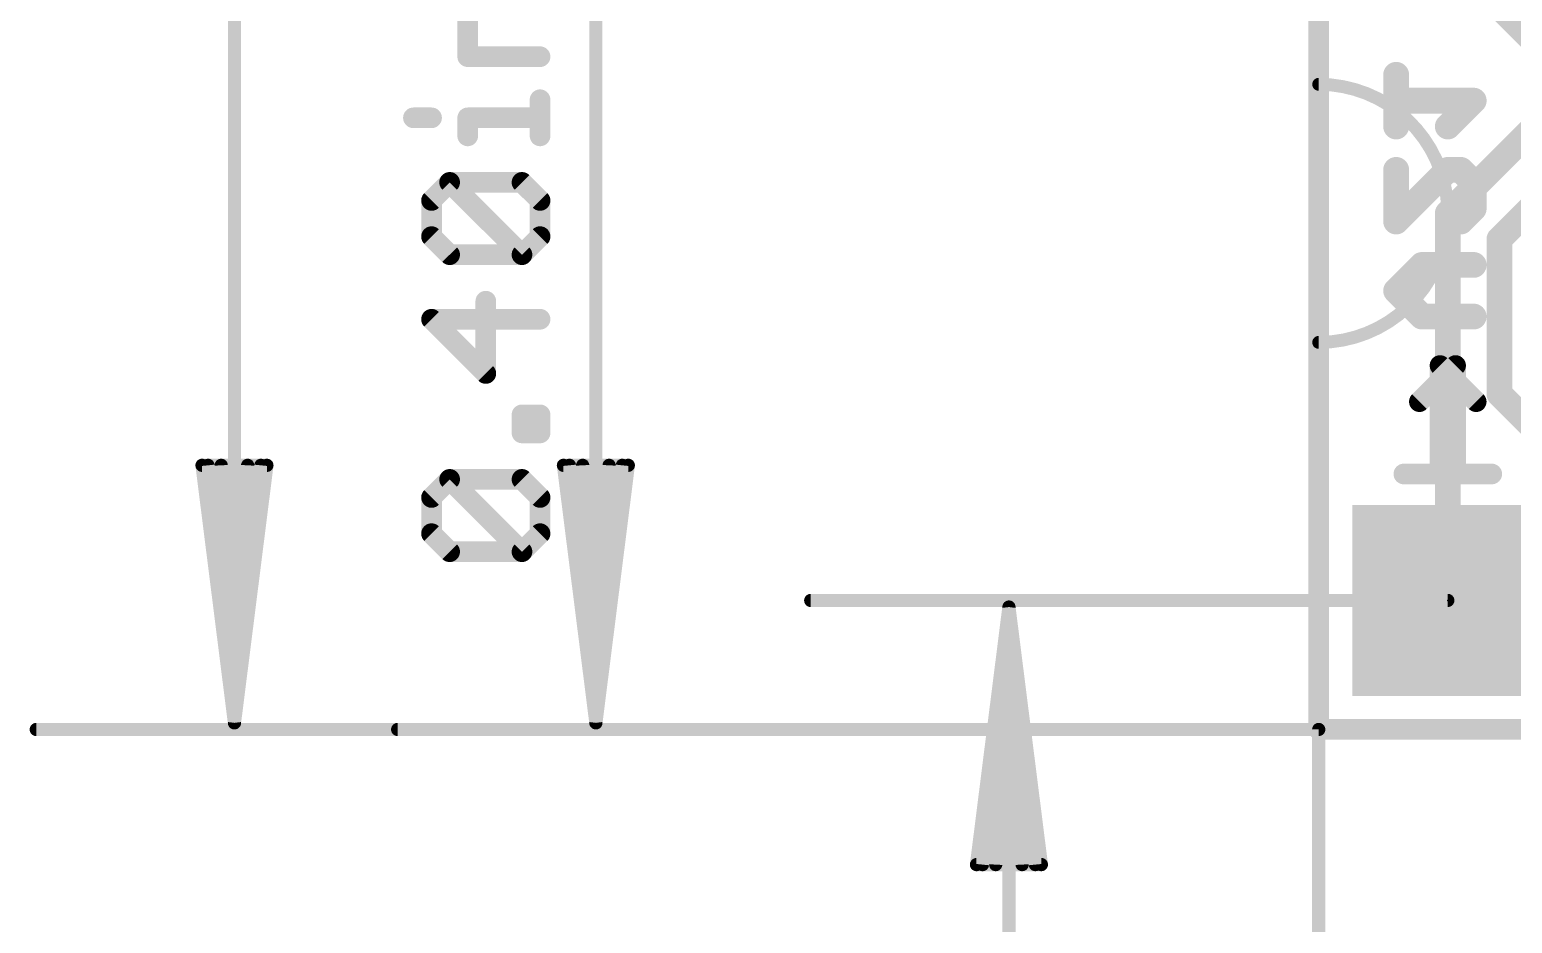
# Model space of a CAD drawing. Extents: x -40 to 67, y -21 to 32.
# Drawn here: x -12.68 to 1.91, y -1.91 to 6.89 of the extents above; entities that cross this region are included whole.
import ezdxf

# ---------------------------------------------------------------- set-up
doc = ezdxf.new("R2010")
doc.units = 0
for name, color, linetype in [('1', 12, 'CONTINUOUS'), ('16', 132, 'CONTINUOUS'), ('17', 110, 'CONTINUOUS'), ('20', 53, 'CONTINUOUS'), ('21', 41, 'CONTINUOUS'), ('22', 40, 'CONTINUOUS'), ('23', 53, 'CONTINUOUS'), ('47', 253, 'CONTINUOUS'), ('51', 53, 'CONTINUOUS')]:
    doc.layers.add(name, color=color, linetype=linetype)

# ---------------------------------------------------------------- blocks, each defined once
blk = doc.blocks.new('RECT')
blk.add_solid([(-0.5, -0.5), (0.5, -0.5), (-0.5, 0.5), (0.5, 0.5)])
blk = doc.blocks.new('SQUAREP')
blk.add_solid([(-0.5, -0.5), (0.5, -0.5), (-0.5, 0.5), (0.5, 0.5)])

msp = doc.modelspace()

# ---------------------------------------------------------------- linework, layer by layer
at = {"layer": '1', "const_width": 0.254}
for points in [[(3.4925, 7.3025), (1.27, 5.08)], [(3.6195, 6.6675), (1.778, 4.826)], [(1.27, 5.08), (1.27, 1.27)], [(1.778, 4.826), (1.778, 3.302)], [(1.778, 3.302), (3.81, 1.27)]]:
    msp.add_lwpolyline(points, dxfattribs=at)
at = {"layer": '1', "const_width": 0.127}
for points in [[(1.3335, 5.08, 1), (1.2065, 5.08)], [(1.2251, 5.1249, 1), (1.3149, 5.0351)], [(1.8415, 4.826, 1), (1.7145, 4.826)], [(1.7331, 4.8709, 1), (1.8229, 4.7811)], [(1.8229, 3.3469, 1), (1.7331, 3.2571)], [(1.7145, 3.302, 1), (1.8415, 3.302)], [(1.2065, 1.27, 1), (1.3335, 1.27)]]:
    msp.add_lwpolyline(points, format="xyb", dxfattribs=at)
at = {"layer": '16', "const_width": 0.254}
for points in [[(2.794, 6.096), (1.27, 7.62)], [(0.762, 5.935), (0.762, 6.4435)], [(1.5247, 6.1893), (0.762, 6.1893)], [(1.2704, 5.935), (1.5247, 6.1893)], [(0.762, 5.508), (0.762, 4.9995)], [(0.762, 4.9995), (1.2704, 5.508)], [(1.2704, 5.508), (1.3975, 5.508)], [(1.3975, 5.508), (1.5247, 5.3808)], [(1.5247, 5.3808), (1.5247, 5.1266)], [(1.5247, 5.1266), (1.3975, 4.9995)], [(0.762, 4.3182), (1.0162, 4.5724)], [(1.0162, 4.5724), (1.5247, 4.5724)], [(1.0162, 4.064), (0.762, 4.3182)], [(1.5247, 4.064), (1.0162, 4.064)]]:
    msp.add_lwpolyline(points, dxfattribs=at)
at = {"layer": '16', "const_width": 0.127}
for points in [[(0.8255, 6.4435, 1), (0.6985, 6.4435)], [(0.762, 6.2528, 1), (0.762, 6.1258)], [(1.5696, 6.1444, 1), (1.4797, 6.2342)], [(1.5247, 6.1258, 1), (1.5247, 6.2528)], [(0.6985, 5.935, 1), (0.8255, 5.935)], [(1.2255, 5.9799, 1), (1.3153, 5.8901)], [(0.8255, 5.508, 1), (0.6985, 5.508)], [(1.2704, 5.5715, 1), (1.2704, 5.4445)], [(1.3153, 5.4631, 1), (1.2255, 5.5529)], [(1.4424, 5.5529, 1), (1.3526, 5.4631)], [(1.3975, 5.4445, 1), (1.3975, 5.5715)], [(1.5882, 5.3808, 1), (1.4611, 5.3808)], [(1.4797, 5.3359, 1), (1.5696, 5.4257)], [(1.5696, 5.0817, 1), (1.4797, 5.1715)], [(0.7171, 5.0444, 1), (0.8069, 4.9546)], [(1.3526, 5.0444, 1), (1.4424, 4.9546)], [(1.4611, 5.1266, 1), (1.5882, 5.1266)], [(0.6985, 4.9995, 1), (0.8255, 4.9995)], [(1.0162, 4.6359, 1), (1.0162, 4.5089)], [(1.0611, 4.5275, 1), (0.9713, 4.6173)], [(1.5247, 4.5089, 1), (1.5247, 4.6359)], [(0.8069, 4.3631, 1), (0.7171, 4.2733)], [(0.7171, 4.3631, 1), (0.8069, 4.2733)], [(1.0162, 4.1275, 1), (1.0162, 4.0005)], [(0.9713, 4.0191, 1), (1.0611, 4.1089)], [(1.5247, 4.0005, 1), (1.5247, 4.1275)]]:
    msp.add_lwpolyline(points, format="xyb", dxfattribs=at)
at = {"layer": '20', "const_width": 0.2032}
for points in [[(0, 10.16), (0, 0)], [(0, 0), (20.32, 0)]]:
    msp.add_lwpolyline(points, dxfattribs=at)
at = {"layer": '20', "const_width": 0.1016}
for points in [[(0, 0.0508, 1), (0, -0.0508)], [(-0.0508, 0, 1), (0.0508, 0)]]:
    msp.add_lwpolyline(points, format="xyb", dxfattribs=at)
at = {"layer": '21'}
for points, const_width in [([(0, 3.81, 1), (0, 6.35)], 0.127), ([(0, 6.3818, 1), (0, 6.3183)], 0.0635), ([(0, 3.8418, 1), (0, 3.7782)], 0.0635), ([(1.3973, 3.5823, 1), (1.2957, 3.5823)], 0.1016), ([(1.3824, 3.5464, 1), (1.3106, 3.6182)], 0.1016), ([(0.9547, 3.2623, 1), (1.0265, 3.1905)], 0.1016), ([(0.9906, 2.5654, 1), (0.9906, 2.4638)], 0.1016), ([(1.2957, 2.5146, 1), (1.3973, 2.5146)], 0.1016), ([(1.7024, 2.4638, 1), (1.7024, 2.5654)], 0.1016)]:
    msp.add_lwpolyline(points, format="xyb", dxfattribs=dict(at, const_width=const_width))
at = {"layer": '21', "const_width": 0.2032}
for points in [[(0.9906, 3.2264), (1.3465, 3.5823)], [(1.3465, 3.5823), (1.3465, 2.5146)], [(0.9906, 2.5146), (1.7024, 2.5146)]]:
    msp.add_lwpolyline(points, dxfattribs=at)
at = {"layer": '22'}
for points, const_width in [([(0, 3.81, 1), (0, 6.35)], 0.127), ([(0, 6.3818, 1), (0, 6.3183)], 0.0635), ([(0, 3.8418, 1), (0, 3.7782)], 0.0635), ([(1.2294, 3.6182, 1), (1.1576, 3.5464)], 0.1016), ([(1.2443, 3.5823, 1), (1.1427, 3.5823)], 0.1016), ([(1.5135, 3.1905, 1), (1.5853, 3.2623)], 0.1016), ([(0.8376, 2.5654, 1), (0.8376, 2.4638)], 0.1016), ([(1.1427, 2.5146, 1), (1.2443, 2.5146)], 0.1016), ([(1.5494, 2.4638, 1), (1.5494, 2.5654)], 0.1016)]:
    msp.add_lwpolyline(points, format="xyb", dxfattribs=dict(at, const_width=const_width))
at = {"layer": '22', "const_width": 0.2032}
for points in [[(1.5494, 3.2264), (1.1935, 3.5823)], [(1.1935, 3.5823), (1.1935, 2.5146)], [(1.5494, 2.5146), (0.8376, 2.5146)]]:
    msp.add_lwpolyline(points, dxfattribs=at)
at = {"layer": '23'}
msp.add_point((1.27, 1.27), dxfattribs=at)
at = {"layer": '47'}
for points, const_width in [([(-10.668, 0.065), (-10.668, 20.763)], 0.13), ([(-7.112, 0.065), (-7.112, 10.095)], 0.13), ([(-8.3729, 6.6221), (-8.3729, 7.1559)], 0.2032), ([(-7.6611, 6.6221), (-8.3729, 6.6221)], 0.2032), ([(-7.6611, 5.8425), (-7.6611, 6.1984)], 0.2032), ([(-8.9068, 6.0204), (-8.7288, 6.0204)], 0.2032), ([(-8.3729, 5.8425), (-8.3729, 6.0204)], 0.2032), ([(-8.3729, 6.0204), (-7.6611, 6.0204)], 0.2032), ([(-8.7288, 5.2069), (-8.5509, 5.3849)], 0.2032), ([(-8.5509, 5.3849), (-7.8391, 5.3849)], 0.2032), ([(-7.8391, 4.6731), (-8.5509, 5.3849)], 0.2032), ([(-7.8391, 5.3849), (-7.6611, 5.2069)], 0.2032), ([(-8.7288, 4.851), (-8.7288, 5.2069)], 0.2032), ([(-7.6611, 5.2069), (-7.6611, 4.851)], 0.2032), ([(-8.5509, 4.6731), (-8.7288, 4.851)], 0.2032), ([(-7.6611, 4.851), (-7.8391, 4.6731)], 0.2032), ([(-7.8391, 4.6731), (-8.5509, 4.6731)], 0.2032), ([(-8.195, 3.5037), (-8.195, 4.2155)], 0.2032), ([(-7.6611, 4.0376), (-8.7288, 4.0376)], 0.2032), ([(-8.7288, 4.0376), (-8.195, 3.5037)], 0.2032), ([(-7.8391, 2.919), (-7.8391, 3.097)], 0.2032), ([(-7.8391, 3.097), (-7.6611, 3.097)], 0.2032), ([(-7.6611, 3.097), (-7.6611, 2.919)], 0.2032), ([(-7.6611, 2.919), (-7.8391, 2.919)], 0.2032), ([(-10.668, 0.065), (-10.9872, 2.6)], 0.13), ([(-10.9872, 2.6), (-10.3488, 2.6)], 0.13), ([(-10.668, 0.065), (-10.928, 2.6)], 0.13), ([(-10.668, 0.065), (-10.798, 2.6)], 0.13), ([(-10.3488, 2.6), (-10.668, 0.065)], 0.13), ([(-10.538, 2.6), (-10.668, 0.065)], 0.13), ([(-10.408, 2.6), (-10.668, 0.065)], 0.13), ([(-7.112, 0.065), (-7.4312, 2.6)], 0.13), ([(-7.4312, 2.6), (-6.7928, 2.6)], 0.13), ([(-7.112, 0.065), (-7.372, 2.6)], 0.13), ([(-7.112, 0.065), (-7.242, 2.6)], 0.13), ([(-6.7928, 2.6), (-7.112, 0.065)], 0.13), ([(-6.982, 2.6), (-7.112, 0.065)], 0.13), ([(-6.852, 2.6), (-7.112, 0.065)], 0.13), ([(-8.7288, 2.2835), (-8.5509, 2.4614)], 0.2032), ([(-8.5509, 2.4614), (-7.8391, 2.4614)], 0.2032), ([(-7.8391, 1.7496), (-8.5509, 2.4614)], 0.2032), ([(-7.8391, 2.4614), (-7.6611, 2.2835)], 0.2032), ([(-8.7288, 1.9276), (-8.7288, 2.2835)], 0.2032), ([(-7.6611, 2.2835), (-7.6611, 1.9276)], 0.2032), ([(-8.5509, 1.7496), (-8.7288, 1.9276)], 0.2032), ([(-7.6611, 1.9276), (-7.8391, 1.7496)], 0.2032), ([(-7.8391, 1.7496), (-8.5509, 1.7496)], 0.2032), ([(1.27, 1.27), (-4.998, 1.27)], 0.13), ([(-3.048, 1.205), (-3.3672, -1.33)], 0.13), ([(-3.048, 1.205), (-3.308, -1.33)], 0.13), ([(-3.048, 1.205), (-3.178, -1.33)], 0.13), ([(-3.048, 1.205), (-3.048, -3.93)], 0.13), ([(-2.7288, -1.33), (-3.048, 1.205)], 0.13), ([(-2.918, -1.33), (-3.048, 1.205)], 0.13), ([(-2.788, -1.33), (-3.048, 1.205)], 0.13), ([(0, 0), (-12.618, 0)], 0.13), ([(0, 0), (-9.062, 0)], 0.13), ([(0, 0), (0, -6.268)], 0.13), ([(-3.3672, -1.33), (-2.7288, -1.33)], 0.13)]:
    msp.add_lwpolyline(points, dxfattribs=dict(at, const_width=const_width))
for points, const_width in [([(-8.3729, 6.6729, 1), (-8.3729, 6.5713)], 0.1016), ([(-7.6611, 6.5713, 1), (-7.6611, 6.6729)], 0.1016), ([(-8.4237, 6.6221, 1), (-8.3221, 6.6221)], 0.1016), ([(-7.6103, 6.1984, 1), (-7.7119, 6.1984)], 0.1016), ([(-8.9068, 6.0712, 1), (-8.9068, 5.9696)], 0.1016), ([(-8.7288, 5.9696, 1), (-8.7288, 6.0712)], 0.1016), ([(-8.3221, 6.0204, 1), (-8.4237, 6.0204)], 0.1016), ([(-8.3729, 6.0712, 1), (-8.3729, 5.9696)], 0.1016), ([(-7.6611, 5.9696, 1), (-7.6611, 6.0712)], 0.1016), ([(-8.4237, 5.8425, 1), (-8.3221, 5.8425)], 0.1016), ([(-7.7119, 5.8425, 1), (-7.6103, 5.8425)], 0.1016), ([(-8.5509, 5.4357, 1), (-8.5509, 5.3341)], 0.1016), ([(-8.5149, 5.4208, 1), (-8.5868, 5.349)], 0.1016), ([(-8.5149, 5.349, 1), (-8.5868, 5.4208)], 0.1016), ([(-7.8031, 5.4208, 1), (-7.875, 5.349)], 0.1016), ([(-7.8391, 5.3341, 1), (-7.8391, 5.4357)], 0.1016), ([(-8.678, 5.2069, 1), (-8.7796, 5.2069)], 0.1016), ([(-8.7647, 5.2429, 1), (-8.6929, 5.171)], 0.1016), ([(-7.6103, 5.2069, 1), (-7.7119, 5.2069)], 0.1016), ([(-7.697, 5.171, 1), (-7.6252, 5.2429)], 0.1016), ([(-8.6929, 4.887, 1), (-8.7647, 4.8151)], 0.1016), ([(-8.7796, 4.851, 1), (-8.678, 4.851)], 0.1016), ([(-7.7119, 4.851, 1), (-7.6103, 4.851)], 0.1016), ([(-7.6252, 4.8151, 1), (-7.697, 4.887)], 0.1016), ([(-8.5509, 4.7239, 1), (-8.5509, 4.6223)], 0.1016), ([(-8.5868, 4.6372, 1), (-8.5149, 4.709)], 0.1016), ([(-7.875, 4.709, 1), (-7.8031, 4.6372)], 0.1016), ([(-7.875, 4.6372, 1), (-7.8031, 4.709)], 0.1016), ([(-7.8391, 4.6223, 1), (-7.8391, 4.7239)], 0.1016), ([(-8.1442, 4.2155, 1), (-8.2458, 4.2155)], 0.1016), ([(-8.7288, 4.0884, 1), (-8.7288, 3.9868)], 0.1016), ([(-8.6929, 4.0735, 1), (-8.7647, 4.0016)], 0.1016), ([(-7.6611, 3.9868, 1), (-7.6611, 4.0884)], 0.1016), ([(-8.2458, 3.5037, 1), (-8.1442, 3.5037)], 0.1016), ([(-8.2309, 3.4678, 1), (-8.159, 3.5396)], 0.1016), ([(-7.8391, 3.1478, 1), (-7.8391, 3.0461)], 0.1016), ([(-7.7883, 3.097, 1), (-7.8899, 3.097)], 0.1016), ([(-7.6103, 3.097, 1), (-7.7119, 3.097)], 0.1016), ([(-7.6611, 3.0461, 1), (-7.6611, 3.1478)], 0.1016), ([(-7.8391, 2.9698, 1), (-7.8391, 2.8682)], 0.1016), ([(-7.8899, 2.919, 1), (-7.7883, 2.919)], 0.1016), ([(-7.7119, 2.919, 1), (-7.6103, 2.919)], 0.1016), ([(-7.6611, 2.8682, 1), (-7.6611, 2.9698)], 0.1016), ([(-10.955, 2.6041, 1), (-11.0195, 2.5959)], 0.065), ([(-10.9872, 2.6325, 1), (-10.9872, 2.5675)], 0.065), ([(-10.8957, 2.6033, 1), (-10.9603, 2.5967)], 0.065), ([(-10.7655, 2.6017, 1), (-10.8305, 2.5983)], 0.065), ([(-10.5055, 2.5983, 1), (-10.5705, 2.6017)], 0.065), ([(-10.3757, 2.5967, 1), (-10.4403, 2.6033)], 0.065), ([(-10.3165, 2.5959, 1), (-10.381, 2.6041)], 0.065), ([(-10.3488, 2.5675, 1), (-10.3488, 2.6325)], 0.065), ([(-7.399, 2.6041, 1), (-7.4635, 2.5959)], 0.065), ([(-7.4312, 2.6325, 1), (-7.4312, 2.5675)], 0.065), ([(-7.3397, 2.6033, 1), (-7.4043, 2.5967)], 0.065), ([(-7.2095, 2.6017, 1), (-7.2745, 2.5983)], 0.065), ([(-6.9495, 2.5983, 1), (-7.0145, 2.6017)], 0.065), ([(-6.8197, 2.5967, 1), (-6.8843, 2.6033)], 0.065), ([(-6.7605, 2.5959, 1), (-6.825, 2.6041)], 0.065), ([(-6.7928, 2.5675, 1), (-6.7928, 2.6325)], 0.065), ([(-8.5509, 2.5122, 1), (-8.5509, 2.4106)], 0.1016), ([(-8.5149, 2.4973, 1), (-8.5868, 2.4255)], 0.1016), ([(-8.5149, 2.4255, 1), (-8.5868, 2.4973)], 0.1016), ([(-7.8031, 2.4973, 1), (-7.875, 2.4255)], 0.1016), ([(-7.8391, 2.4106, 1), (-7.8391, 2.5122)], 0.1016), ([(-8.678, 2.2835, 1), (-8.7796, 2.2835)], 0.1016), ([(-8.7647, 2.3194, 1), (-8.6929, 2.2475)], 0.1016), ([(-7.6103, 2.2835, 1), (-7.7119, 2.2835)], 0.1016), ([(-7.697, 2.2475, 1), (-7.6252, 2.3194)], 0.1016), ([(-8.6929, 1.9635, 1), (-8.7647, 1.8916)], 0.1016), ([(-8.7796, 1.9276, 1), (-8.678, 1.9276)], 0.1016), ([(-7.7119, 1.9276, 1), (-7.6103, 1.9276)], 0.1016), ([(-7.6252, 1.8916, 1), (-7.697, 1.9635)], 0.1016), ([(-8.5509, 1.8004, 1), (-8.5509, 1.6988)], 0.1016), ([(-8.5868, 1.7137, 1), (-8.5149, 1.7855)], 0.1016), ([(-7.875, 1.7855, 1), (-7.8031, 1.7137)], 0.1016), ([(-7.875, 1.7137, 1), (-7.8031, 1.7855)], 0.1016), ([(-7.8391, 1.6988, 1), (-7.8391, 1.8004)], 0.1016), ([(-4.998, 1.3025, 1), (-4.998, 1.2375)], 0.065), ([(1.27, 1.2375, 1), (1.27, 1.3025)], 0.065), ([(-3.0155, 1.205, 1), (-3.0805, 1.205)], 0.065), ([(-3.0158, 1.2091, 1), (-3.0802, 1.2009)], 0.065), ([(-3.0155, 1.2033, 1), (-3.0805, 1.2067)], 0.065), ([(-3.0155, 1.2067, 1), (-3.0805, 1.2033)], 0.065), ([(-3.0157, 1.2083, 1), (-3.0803, 1.2017)], 0.065), ([(-3.0157, 1.2017, 1), (-3.0803, 1.2083)], 0.065), ([(-3.0158, 1.2009, 1), (-3.0802, 1.2091)], 0.065), ([(-12.618, 0.0325, 1), (-12.618, -0.0325)], 0.065), ([(-10.7002, 0.0691, 1), (-10.6358, 0.0609)], 0.065), ([(-10.7003, 0.0683, 1), (-10.6357, 0.0617)], 0.065), ([(-10.7005, 0.0633, 1), (-10.6355, 0.0667)], 0.065), ([(-10.7005, 0.0667, 1), (-10.6355, 0.0633)], 0.065), ([(-10.7005, 0.065, 1), (-10.6355, 0.065)], 0.065), ([(-10.7003, 0.0617, 1), (-10.6357, 0.0683)], 0.065), ([(-10.7002, 0.0609, 1), (-10.6358, 0.0691)], 0.065), ([(-9.062, 0.0325, 1), (-9.062, -0.0325)], 0.065), ([(-7.1442, 0.0691, 1), (-7.0798, 0.0609)], 0.065), ([(-7.1443, 0.0683, 1), (-7.0797, 0.0617)], 0.065), ([(-7.1445, 0.0633, 1), (-7.0795, 0.0667)], 0.065), ([(-7.1445, 0.0667, 1), (-7.0795, 0.0633)], 0.065), ([(-7.1445, 0.065, 1), (-7.0795, 0.065)], 0.065), ([(-7.1443, 0.0617, 1), (-7.0797, 0.0683)], 0.065), ([(-7.1442, 0.0609, 1), (-7.0798, 0.0691)], 0.065), ([(0.0325, 0, 1), (-0.0325, 0)], 0.065), ([(0, -0.0325, 1), (0, 0.0325)], 0.065), ([(0, -0.0325, 1), (0, 0.0325)], 0.065), ([(-3.3995, -1.3259, 1), (-3.335, -1.3341)], 0.065), ([(-3.3672, -1.2975, 1), (-3.3672, -1.3625)], 0.065), ([(-3.3403, -1.3267, 1), (-3.2757, -1.3333)], 0.065), ([(-3.2105, -1.3283, 1), (-3.1455, -1.3317)], 0.065), ([(-2.9505, -1.3317, 1), (-2.8855, -1.3283)], 0.065), ([(-2.8203, -1.3333, 1), (-2.7557, -1.3267)], 0.065), ([(-2.761, -1.3341, 1), (-2.6965, -1.3259)], 0.065), ([(-2.7288, -1.3625, 1), (-2.7288, -1.2975)], 0.065)]:
    msp.add_lwpolyline(points, format="xyb", dxfattribs=dict(at, const_width=const_width))

# ---------------------------------------------------------------- block references
at = {"layer": '17', "xscale": 1.8796, "yscale": 1.8796, "rotation": 90}
msp.add_blockref('SQUAREP', (1.27, 1.27), dxfattribs=at)
msp.add_blockref('SQUAREP', (1.27, 1.27), dxfattribs=at)
at = {"layer": '51', "xscale": 0.508, "yscale": 0.508}
msp.add_blockref('RECT', (1.27, 1.27), dxfattribs=at)

doc.saveas('drawing.dxf')
